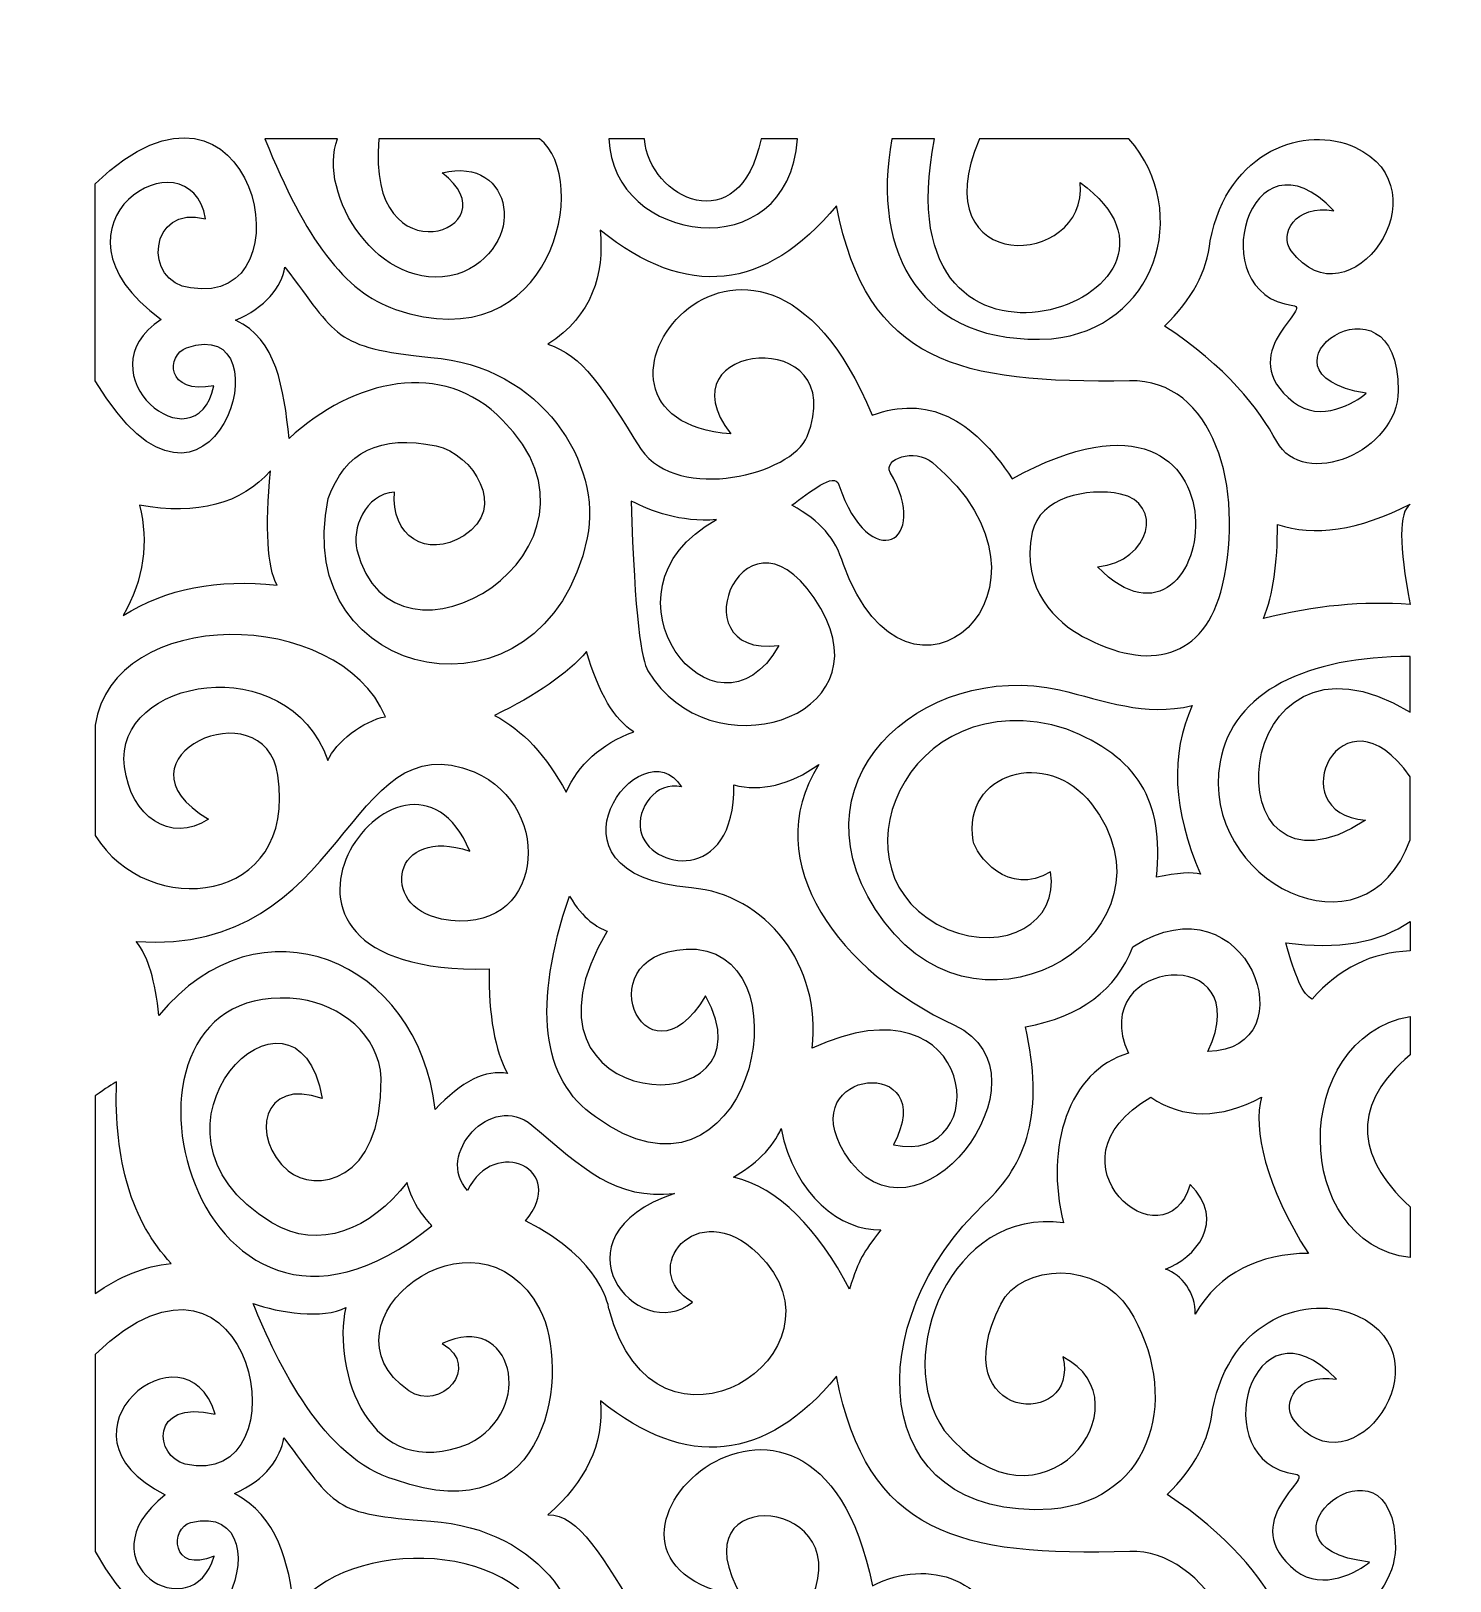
# Model space of a CAD drawing. Header units: centimetres. Extents: x -97 to 92, y -112 to 118.
# Drawn here: x -94.1 to -2.3, y 17.7 to 117.9 of the extents above; entities that cross this region are included whole.
import ezdxf

# ---------------------------------------------------------------- set-up
doc = ezdxf.new("R2010")
doc.units = ezdxf.units.CM
doc.header["$MEASUREMENT"] = 0
doc.layers.add('layer 1', color=7, linetype='Continuous')

msp = doc.modelspace()

# ---------------------------------------------------------------- linework, layer by layer
at = {"layer": 'layer 1', "color": 177}
for points, knots in [([(-82.24516, 95.00674), (-83.43695, 89.57722), (-90.9215, 95.83027), (-85.66293, 99.29702), (-85.66293, 99.29702), (-94.07363, 105.44544), (-83.83032, 111.65488), (-82.78236, 105.78855), (-82.78236, 105.78855), (-86.46624, 106.80241), (-86.86251, 101.64271), (-83.765, 101.34167), (-83.765, 101.34167), (-75.79903, 99.95185), (-79.66915, 117.93864), (-89.91445, 108.0671), (-89.91445, 108.0671), (-89.91445, 103.50186), (-89.91445, 99.25389), (-89.91445, 95.32318), (-89.91445, 95.32318), (-82.38283, 82.73531), (-77.25982, 99.83427), (-84.01076, 97.46585), (-84.01076, 97.46585), (-85.33306, 97.00195), (-85.37963, 94.37598), (-82.24516, 95.00674)], [0, 0, 0, 0, 0.125, 0.125, 0.125, 0.125, 0.25, 0.25, 0.25, 0.25, 0.375, 0.375, 0.375, 0.375, 0.5, 0.5, 0.5, 0.5, 0.625, 0.625, 0.625, 0.625, 0.75, 0.75, 0.75, 0.75, 1, 1, 1, 1]), ([(-60.65901, 97.68593), (-57.75789, 99.56243), (-57.02089, 102.1975), (-57.26657, 105.05297), (-57.26657, 105.05297), (-51.686, 100.57586), (-46.5968, 101.10466), (-41.99897, 106.63936), (-41.99897, 106.63936), (-40.03349, 96.45128), (-34.03675, 95.12383), (-23.04608, 95.32318), (-23.04608, 95.32318), (-17.62668, 95.42148), (-15.57305, 88.44559), (-17.04433, 82.10334), (-17.04433, 82.10334), (-18.16165, 77.28693), (-21.8188, 76.48447), (-26.08484, 78.80024), (-26.08484, 78.80024), (-27.70586, 79.68021), (-30.12664, 81.7859), (-29.34348, 85.53377), (-29.34348, 85.53377), (-28.87706, 87.76586), (-25.79278, 88.44518), (-23.64024, 88.00115), (-23.64024, 88.00115), (-20.85721, 87.42706), (-21.62423, 83.68127), (-25.12198, 83.29009), (-25.12198, 83.29009), (-17.36403, 75.388), (-14.18442, 98.00795), (-30.64199, 88.99703), (-30.64199, 88.99703), (-33.20413, 92.9101), (-36.13761, 94.40661), (-39.6825, 93.10226), (-39.6825, 93.10226), (-47.35998, 111.60416), (-61.37754, 92.83243), (-48.82505, 91.88947), (-48.82505, 91.88947), (-53.52164, 97.85189), (-40.97778, 99.03637), (-43.89426, 91.72738), (-43.89426, 91.72738), (-44.87442, 89.27101), (-52.18639, 87.41588), (-54.63423, 90.88132), (-54.63423, 90.88132), (-57.1515, 94.96272), (-58.40784, 96.96706), (-60.65901, 97.68593)], [0, 0, 0, 0, 0.066666667, 0.066666667, 0.066666667, 0.066666667, 0.133333333, 0.133333333, 0.133333333, 0.133333333, 0.2, 0.2, 0.2, 0.2, 0.266666667, 0.266666667, 0.266666667, 0.266666667, 0.333333333, 0.333333333, 0.333333333, 0.333333333, 0.4, 0.4, 0.4, 0.4, 0.466666667, 0.466666667, 0.466666667, 0.466666667, 0.533333333, 0.533333333, 0.533333333, 0.533333333, 0.6, 0.6, 0.6, 0.6, 0.666666667, 0.666666667, 0.666666667, 0.666666667, 0.733333333, 0.733333333, 0.733333333, 0.733333333, 0.8, 0.8, 0.8, 0.8, 0.866666667, 0.866666667, 0.866666667, 0.866666667, 1, 1, 1, 1]), ([(-12.59699, 103.72245), (-8.85439, 98.71992), (-2.48899, 107.69059), (-8.48921, 110.42828), (-8.48921, 110.42828), (-11.62703, 111.85996), (-16.69858, 110.30435), (-17.83404, 104.36554), (-17.83404, 104.36554), (-18.04461, 102.39139), (-19.02737, 100.55823), (-20.78226, 98.86609), (-20.78226, 98.86609), (-16.83374, 96.29265), (-14.65128, 93.46234), (-13.53282, 91.40363), (-13.53282, 91.40363), (-11.80192, 88.21762), (-5.69869, 90.74636), (-5.67842, 94.67556), (-5.67842, 94.67556), (-5.63499, 103.09214), (-15.96502, 95.87527), (-7.76022, 94.51491), (-7.76022, 94.51491), (-8.43043, 93.90812), (-10.72957, 92.57747), (-12.45608, 93.94293), (-12.45608, 93.94293), (-16.42865, 97.08478), (-11.1155, 100.02208), (-12.48648, 100.1922), (-12.48648, 100.1922), (-18.44077, 100.93105), (-15.29976, 112.14516), (-9.83604, 106.31539), (-9.83604, 106.31539), (-12.37641, 106.75284), (-13.4022, 104.79873), (-12.59699, 103.72245)], [0, 0, 0, 0, 0.090909091, 0.090909091, 0.090909091, 0.090909091, 0.181818182, 0.181818182, 0.181818182, 0.181818182, 0.272727273, 0.272727273, 0.272727273, 0.272727273, 0.363636364, 0.363636364, 0.363636364, 0.363636364, 0.454545455, 0.454545455, 0.454545455, 0.454545455, 0.545454545, 0.545454545, 0.545454545, 0.545454545, 0.636363636, 0.636363636, 0.636363636, 0.636363636, 0.727272727, 0.727272727, 0.727272727, 0.727272727, 0.818181818, 0.818181818, 0.818181818, 0.818181818, 1, 1, 1, 1]), ([(-61.19882, 110.95939), (-57.79188, 108.46147), (-60.35738, 96.44325), (-70.51221, 99.94197), (-70.51221, 99.94197), (-73.82707, 101.08406), (-76.28754, 104.41998), (-78.95497, 110.95939), (-78.95497, 110.95939), (-74.21675, 110.95939), (-74.26392, 110.95939), (-74.26392, 110.95939), (-74.26392, 110.95939), (-75.60032, 107.44601), (-71.6061, 100.85267), (-66.52991, 102.20868), (-66.52991, 102.20868), (-61.8581, 103.8833), (-62.8469, 109.9359), (-67.4882, 108.76396), (-67.4882, 108.76396), (-62.67149, 105.11621), (-72.48708, 101.58669), (-71.57941, 110.95939), (-71.57941, 110.95939), (-64.07723, 110.95939), (-61.19882, 110.95939), (-61.19882, 110.95939)], [0, 0, 0, 0, 0.125, 0.125, 0.125, 0.125, 0.25, 0.25, 0.25, 0.25, 0.375, 0.375, 0.375, 0.375, 0.5, 0.5, 0.5, 0.5, 0.625, 0.625, 0.625, 0.625, 0.75, 0.75, 0.75, 0.75, 1, 1, 1, 1]), ([(-44.5118, 110.95939), (-45.12161, 102.45632), (-56.52034, 104.19102), (-56.70759, 110.95939), (-56.70759, 110.95939), (-54.45026, 110.95939), (-54.40782, 110.95939), (-54.40782, 110.95939), (-54.40782, 110.95939), (-54.12363, 107.10733), (-48.25065, 104.27314), (-46.87338, 110.95939), (-46.87338, 110.95939), (-44.53735, 110.95939), (-44.5118, 110.95939), (-44.5118, 110.95939)], [0, 0, 0, 0, 0.2, 0.2, 0.2, 0.2, 0.4, 0.4, 0.4, 0.4, 0.6, 0.6, 0.6, 0.6, 1, 1, 1, 1]), ([(-23.08915, 110.95939), (-18.92678, 106.19739), (-21.41542, 98.66162), (-28.10018, 98.04646), (-28.10018, 98.04646), (-36.50695, 97.52801), (-39.79402, 103.58335), (-38.41353, 110.95939), (-38.41353, 110.95939), (-35.62323, 110.95939), (-35.65393, 110.95939), (-35.65393, 110.95939), (-35.65393, 110.95939), (-39.39488, 92.31622), (-16.16462, 100.88801), (-26.2439, 108.13371), (-26.2439, 108.13371), (-25.70971, 102.55483), (-36.55156, 102.04358), (-32.75415, 110.95939), (-32.75415, 110.95939), (-23.46197, 110.95939), (-23.08915, 110.95939), (-23.08915, 110.95939)], [0, 0, 0, 0, 0.142857143, 0.142857143, 0.142857143, 0.142857143, 0.285714286, 0.285714286, 0.285714286, 0.285714286, 0.428571429, 0.428571429, 0.428571429, 0.428571429, 0.571428571, 0.571428571, 0.571428571, 0.571428571, 0.714285714, 0.714285714, 0.714285714, 0.714285714, 1, 1, 1, 1]), ([(-77.65251, 102.67189), (-77.86311, 101.40279), (-78.92975, 100.05213), (-80.8524, 99.23626), (-80.8524, 99.23626), (-78.19352, 98.05063), (-77.73291, 94.80948), (-77.38194, 91.60147), (-77.38194, 91.60147), (-73.24019, 95.40878), (-67.4484, 96.77938), (-63.5848, 92.78497), (-63.5848, 92.78497), (-55.21994, 84.46693), (-70.68867, 75.05115), (-73.00994, 84.39511), (-73.00994, 84.39511), (-73.34227, 85.73287), (-72.49054, 87.98906), (-70.56867, 88.13208), (-70.56867, 88.13208), (-70.82846, 85.3371), (-68.52403, 83.78137), (-66.08143, 85.31038), (-66.08143, 85.31038), (-63.23051, 87.09499), (-65.5135, 90.61206), (-67.87485, 91.11214), (-67.87485, 91.11214), (-71.50383, 91.88069), (-73.79088, 90.72922), (-74.85064, 87.70856), (-74.85064, 87.70856), (-77.45285, 75.70491), (-60.82889, 72.33931), (-58.10892, 85.17036), (-58.10892, 85.17036), (-57.11369, 89.86519), (-60.99762, 96.31551), (-68.22894, 96.8286), (-68.22894, 96.8286), (-74.584, 97.49223), (-74.24233, 98.20393), (-77.65251, 102.67189)], [0, 0, 0, 0, 0.083333333, 0.083333333, 0.083333333, 0.083333333, 0.166666667, 0.166666667, 0.166666667, 0.166666667, 0.25, 0.25, 0.25, 0.25, 0.333333333, 0.333333333, 0.333333333, 0.333333333, 0.416666667, 0.416666667, 0.416666667, 0.416666667, 0.5, 0.5, 0.5, 0.5, 0.583333333, 0.583333333, 0.583333333, 0.583333333, 0.666666667, 0.666666667, 0.666666667, 0.666666667, 0.75, 0.75, 0.75, 0.75, 0.833333333, 0.833333333, 0.833333333, 0.833333333, 1, 1, 1, 1]), ([(-44.89455, 87.28553), (-42.98171, 86.1927), (-42.11742, 85.23646), (-41.53831, 83.43855), (-41.53831, 83.43855), (-37.39723, 71.90234), (-26.14237, 81.95211), (-35.78663, 90.03525), (-35.78663, 90.03525), (-36.95666, 91.01588), (-39.02629, 90.2509), (-38.52427, 89.4007), (-38.52427, 89.4007), (-35.85668, 84.88301), (-39.85838, 82.68433), (-41.84103, 88.60752), (-41.84103, 88.60752), (-42.13338, 89.48092), (-43.76325, 88.07408), (-44.89455, 87.28553)], [0, 0, 0, 0, 0.166666667, 0.166666667, 0.166666667, 0.166666667, 0.333333333, 0.333333333, 0.333333333, 0.333333333, 0.5, 0.5, 0.5, 0.5, 0.666666667, 0.666666667, 0.666666667, 0.666666667, 1, 1, 1, 1]), ([(-88.11766, 80.14683), (-86.78393, 82.49112), (-86.43296, 84.87069), (-87.06472, 87.28553), (-87.06472, 87.28553), (-83.2917, 86.61572), (-80.46631, 87.35604), (-78.58857, 89.50645), (-78.58857, 89.50645), (-78.93954, 85.76965), (-78.79916, 83.30196), (-78.16738, 82.10334), (-78.16738, 82.10334), (-82.01063, 82.544), (-85.32738, 81.89182), (-88.11766, 80.14683)], [0, 0, 0, 0, 0.2, 0.2, 0.2, 0.2, 0.4, 0.4, 0.4, 0.4, 0.6, 0.6, 0.6, 0.6, 1, 1, 1, 1]), ([(-55.26599, 87.54993), (-53.94982, 86.88012), (-52.12429, 86.17111), (-49.75518, 86.34737), (-49.75518, 86.34737), (-58.17594, 81.72666), (-49.79041, 71.00725), (-45.72364, 78.20243), (-45.72364, 78.20243), (-52.59194, 77.3751), (-47.70327, 88.71117), (-43.00698, 80.59304), (-43.00698, 80.59304), (-38.87324, 73.44735), (-50.19591, 69.94001), (-54.18673, 76.56425), (-54.18673, 76.56425), (-54.59301, 77.23863), (-55.05539, 79.9353), (-55.26599, 87.54993)], [0, 0, 0, 0, 0.166666667, 0.166666667, 0.166666667, 0.166666667, 0.333333333, 0.333333333, 0.333333333, 0.333333333, 0.5, 0.5, 0.5, 0.5, 0.666666667, 0.666666667, 0.666666667, 0.666666667, 1, 1, 1, 1]), ([(-13.49067, 86.04287), (-13.47311, 83.52229), (-13.77145, 81.49524), (-14.38566, 79.96174), (-14.38566, 79.96174), (-11.0847, 80.79016), (-7.92764, 81.08981), (-4.91446, 80.86068), (-4.91446, 80.86068), (-5.64452, 84.69443), (-5.64453, 86.85368), (-4.91446, 87.33841), (-4.91446, 87.33841), (-8.26106, 85.65507), (-11.1198, 85.22324), (-13.49067, 86.04287)], [0, 0, 0, 0, 0.2, 0.2, 0.2, 0.2, 0.4, 0.4, 0.4, 0.4, 0.6, 0.6, 0.6, 0.6, 1, 1, 1, 1]), ([(-88.02958, 70.36086), (-87.61682, 67.14124), (-85.09406, 65.38949), (-82.58974, 66.97985), (-82.58974, 66.97985), (-89.31317, 70.95057), (-78.99383, 75.58709), (-78.11475, 69.83535), (-78.11475, 69.83535), (-76.81921, 61.35873), (-86.57491, 60.46112), (-89.91444, 65.92227), (-89.91444, 65.92227), (-89.91445, 68.61911), (-89.91445, 70.99868), (-89.91445, 73.06099), (-89.91445, 73.06099), (-88.79802, 80.82562), (-74.16163, 80.72706), (-71.1605, 73.60931), (-71.1605, 73.60931), (-72.56443, 73.34491), (-74.41021, 71.95415), (-74.87934, 70.77724), (-74.87934, 70.77724), (-77.48737, 78.11449), (-88.76744, 76.11631), (-88.02958, 70.36086)], [0, 0, 0, 0, 0.125, 0.125, 0.125, 0.125, 0.25, 0.25, 0.25, 0.25, 0.375, 0.375, 0.375, 0.375, 0.5, 0.5, 0.5, 0.5, 0.625, 0.625, 0.625, 0.625, 0.75, 0.75, 0.75, 0.75, 1, 1, 1, 1]), ([(-4.91446, 69.72958), (-4.91446, 68.61911), (-4.91446, 67.26186), (-4.91446, 65.65787), (-4.91446, 65.65787), (-7.78104, 57.54058), (-18.59341, 62.994), (-17.20227, 70.68142), (-17.20227, 70.68142), (-16.37397, 75.25858), (-11.5164, 77.50285), (-4.91446, 77.50285), (-4.91446, 77.50285), (-4.91446, 76.58627), (-4.91446, 75.38768), (-4.91446, 73.90706), (-4.91446, 73.90706), (-16.79745, 81.07401), (-18.00313, 60.3089), (-7.78547, 66.91101), (-7.78547, 66.91101), (-13.42897, 67.36305), (-9.30817, 76.04404), (-4.91446, 69.72958)], [0, 0, 0, 0, 0.142857143, 0.142857143, 0.142857143, 0.142857143, 0.285714286, 0.285714286, 0.285714286, 0.285714286, 0.428571429, 0.428571429, 0.428571429, 0.428571429, 0.571428571, 0.571428571, 0.571428571, 0.571428571, 0.714285714, 0.714285714, 0.714285714, 0.714285714, 1, 1, 1, 1]), ([(-64.11067, 73.69553), (-61.3906, 74.99988), (-59.40756, 76.37475), (-58.16157, 77.82012), (-58.16157, 77.82012), (-57.35432, 75.10565), (-56.33648, 73.37825), (-55.10805, 72.63794), (-55.10805, 72.63794), (-57.23147, 71.82713), (-58.68804, 70.52277), (-59.47774, 68.72486), (-59.47774, 68.72486), (-60.74127, 71.08682), (-62.28558, 72.7437), (-64.11067, 73.69553)], [0, 0, 0, 0, 0.2, 0.2, 0.2, 0.2, 0.4, 0.4, 0.4, 0.4, 0.6, 0.6, 0.6, 0.6, 1, 1, 1, 1]), ([(-28.16099, 63.58641), (-27.57897, 60.29973), (-31.13279, 58.31522), (-34.78916, 59.85651), (-34.78916, 59.85651), (-42.80781, 63.23666), (-37.61204, 76.13185), (-27.1109, 72.80687), (-27.1109, 72.80687), (-22.53524, 70.99941), (-20.7925, 68.22177), (-21.30873, 63.22543), (-21.30873, 63.22543), (-19.93992, 63.50745), (-18.99227, 63.57795), (-18.46581, 63.43695), (-18.46581, 63.43695), (-20.25578, 67.56153), (-20.43127, 71.19258), (-18.99227, 74.33008), (-18.99227, 74.33008), (-22.09843, 73.57215), (-24.67077, 74.67575), (-27.57371, 75.33479), (-27.57371, 75.33479), (-36.4072, 77.34025), (-45.60822, 69.2755), (-38.8928, 60.31706), (-38.8928, 60.31706), (-32.30495, 51.52882), (-19.29437, 59.98409), (-25.52048, 67.98456), (-25.52048, 67.98456), (-28.37669, 71.65475), (-33.88419, 69.99601), (-33.15835, 65.58802), (-33.15835, 65.58802), (-33.01883, 64.74072), (-30.88394, 61.86718), (-28.16099, 63.58641)], [0, 0, 0, 0, 0.090909091, 0.090909091, 0.090909091, 0.090909091, 0.181818182, 0.181818182, 0.181818182, 0.181818182, 0.272727273, 0.272727273, 0.272727273, 0.272727273, 0.363636364, 0.363636364, 0.363636364, 0.363636364, 0.454545455, 0.454545455, 0.454545455, 0.454545455, 0.545454545, 0.545454545, 0.545454545, 0.545454545, 0.636363636, 0.636363636, 0.636363636, 0.636363636, 0.727272727, 0.727272727, 0.727272727, 0.727272727, 0.818181818, 0.818181818, 0.818181818, 0.818181818, 1, 1, 1, 1]), ([(-87.26544, 59.07112), (-86.51082, 58.11929), (-86.02933, 56.50975), (-85.8012, 54.2888), (-85.8012, 54.2888), (-79.30158, 62.23413), (-69.00132, 57.88831), (-67.95389, 48.20769), (-67.95389, 48.20769), (-66.23296, 50.04083), (-64.6711, 50.81641), (-63.26832, 50.53438), (-63.26832, 50.53438), (-64.07557, 52.015), (-64.49589, 54.2712), (-64.46079, 57.30295), (-64.46079, 57.30295), (-83.00671, 56.84291), (-69.84594, 74.88091), (-65.7091, 64.91469), (-65.7091, 64.91469), (-70.71408, 66.63886), (-71.63024, 61.33761), (-67.53272, 60.5286), (-67.53272, 60.5286), (-60.92184, 59.22334), (-60.07567, 67.80654), (-65.42874, 70.03422), (-65.42874, 70.03422), (-73.73044, 73.48896), (-73.56929, 58.14975), (-87.26544, 59.07112)], [0, 0, 0, 0, 0.111111111, 0.111111111, 0.111111111, 0.111111111, 0.222222222, 0.222222222, 0.222222222, 0.222222222, 0.333333333, 0.333333333, 0.333333333, 0.333333333, 0.444444444, 0.444444444, 0.444444444, 0.444444444, 0.555555556, 0.555555556, 0.555555556, 0.555555556, 0.666666667, 0.666666667, 0.666666667, 0.666666667, 0.777777778, 0.777777778, 0.777777778, 0.777777778, 1, 1, 1, 1]), ([(-54.66055, 66.26598), (-54.92022, 67.64764), (-53.71001, 69.46623), (-52.01662, 69.06835), (-52.01662, 69.06835), (-54.53079, 73.1712), (-61.94446, 63.38663), (-51.37013, 62.538), (-51.37013, 62.538), (-46.60976, 62.15597), (-42.89808, 57.51444), (-43.57837, 52.17366), (-43.57837, 52.17366), (-32.73266, 57.20626), (-31.74692, 44.46938), (-38.31368, 45.93388), (-38.31368, 45.93388), (-35.19687, 51.78747), (-44.85768, 50.91664), (-41.4725, 45.40509), (-41.4725, 45.40509), (-36.99453, 38.11433), (-27.55385, 50.48669), (-34.3614, 53.65603), (-34.3614, 53.65603), (-41.72559, 57.08452), (-47.14509, 64.14172), (-43.14421, 70.51058), (-43.14421, 70.51058), (-45.0416, 69.18643), (-46.87103, 68.74982), (-48.63249, 69.2008), (-48.63249, 69.2008), (-48.55472, 62.70557), (-54.17779, 63.69728), (-54.66055, 66.26598)], [0, 0, 0, 0, 0.1, 0.1, 0.1, 0.1, 0.2, 0.2, 0.2, 0.2, 0.3, 0.3, 0.3, 0.3, 0.4, 0.4, 0.4, 0.4, 0.5, 0.5, 0.5, 0.5, 0.6, 0.6, 0.6, 0.6, 0.7, 0.7, 0.7, 0.7, 0.8, 0.8, 0.8, 0.8, 1, 1, 1, 1]), ([(-23.08318, 35.28467), (-25.08979, 38.4737), (-30.05408, 38.27435), (-31.37838, 35.62712), (-31.37838, 35.62712), (-35.21269, 27.96248), (-26.19895, 27.50103), (-27.36785, 32.21931), (-27.36785, 32.21931), (-21.61948, 29.30071), (-28.79093, 19.82913), (-35.02826, 27.45979), (-35.02826, 27.45979), (-38.4309, 32.28092), (-34.56181, 41.93517), (-27.31609, 40.88166), (-27.31609, 40.88166), (-28.56015, 45.79108), (-26.99269, 50.68205), (-23.12743, 51.85637), (-23.12743, 51.85637), (-25.93807, 58.07873), (-14.62123, 59.03841), (-17.99198, 51.96212), (-17.99198, 51.96212), (-11.3387, 52.07179), (-15.39374, 63.50697), (-22.83549, 58.73067), (-22.83549, 58.73067), (-23.88843, 55.94571), (-26.20489, 54.21831), (-29.78488, 53.5485), (-29.78488, 53.5485), (-28.5273, 48.10943), (-29.69036, 44.6644), (-32.41723, 42.12658), (-32.41723, 42.12658), (-40.47567, 34.62682), (-40.18144, 21.62632), (-28.09421, 22.37174), (-28.09421, 22.37174), (-21.40945, 22.9869), (-19.71487, 29.93154), (-23.08318, 35.28467)], [0, 0, 0, 0, 0.083333333, 0.083333333, 0.083333333, 0.083333333, 0.166666667, 0.166666667, 0.166666667, 0.166666667, 0.25, 0.25, 0.25, 0.25, 0.333333333, 0.333333333, 0.333333333, 0.333333333, 0.416666667, 0.416666667, 0.416666667, 0.416666667, 0.5, 0.5, 0.5, 0.5, 0.583333333, 0.583333333, 0.583333333, 0.583333333, 0.666666667, 0.666666667, 0.666666667, 0.666666667, 0.75, 0.75, 0.75, 0.75, 0.833333333, 0.833333333, 0.833333333, 0.833333333, 1, 1, 1, 1]), ([(-56.81908, 59.7354), (-57.45085, 59.98217), (-58.35461, 60.49334), (-59.26715, 62.0092), (-59.26715, 62.0092), (-61.6538, 54.92338), (-61.09225, 50.16423), (-57.58245, 47.73178), (-57.58245, 47.73178), (-47.74449, 40.52321), (-43.76898, 57.82843), (-51.03747, 58.57633), (-51.03747, 58.57633), (-58.64836, 58.82857), (-54.38363, 48.93465), (-50.47511, 55.55793), (-50.47511, 55.55793), (-45.57896, 46.99147), (-64.05169, 47.72045), (-56.81908, 59.7354)], [0, 0, 0, 0, 0.166666667, 0.166666667, 0.166666667, 0.166666667, 0.333333333, 0.333333333, 0.333333333, 0.333333333, 0.5, 0.5, 0.5, 0.5, 0.666666667, 0.666666667, 0.666666667, 0.666666667, 1, 1, 1, 1]), ([(-4.91446, 60.36994), (-6.90101, 58.99506), (-9.57549, 58.5368), (-12.93787, 58.99507), (-12.93787, 58.99507), (-12.37631, 56.82703), (-11.81474, 55.6108), (-11.25317, 55.34641), (-11.25317, 55.34641), (-9.50531, 57.33818), (-7.39239, 58.37817), (-4.91446, 58.46628), (-4.91446, 58.46628), (-4.91446, 59.24184), (-4.91446, 59.8764), (-4.91446, 60.36994)], [0, 0, 0, 0, 0.2, 0.2, 0.2, 0.2, 0.4, 0.4, 0.4, 0.4, 0.6, 0.6, 0.6, 0.6, 1, 1, 1, 1]), ([(-75.23964, 48.91776), (-76.88098, 58.35394), (-88.47254, 46.86341), (-78.49602, 40.88516), (-78.49602, 40.88516), (-75.41985, 39.04182), (-72.12926, 40.46306), (-69.74389, 43.50143), (-69.74389, 43.50143), (-69.45194, 42.03844), (-68.48036, 41.10425), (-68.16448, 40.69882), (-68.16448, 40.69882), (-83.89423, 27.87631), (-90.92025, 57.0854), (-76.69328, 55.34641), (-76.69328, 55.34641), (-74.09604, 54.94101), (-71.59018, 53.12725), (-71.42859, 50.21711), (-71.42859, 50.21711), (-71.3923, 43.34475), (-75.74168, 42.84727), (-77.44167, 44.25732), (-77.44167, 44.25732), (-79.94584, 46.33439), (-79.14226, 50.34442), (-75.23964, 48.91776)], [0, 0, 0, 0, 0.125, 0.125, 0.125, 0.125, 0.25, 0.25, 0.25, 0.25, 0.375, 0.375, 0.375, 0.375, 0.5, 0.5, 0.5, 0.5, 0.625, 0.625, 0.625, 0.625, 0.75, 0.75, 0.75, 0.75, 1, 1, 1, 1]), ([(-4.91446, 54.23594), (-12.7253, 52.80404), (-12.57063, 39.57194), (-4.91446, 38.63653), (-4.91446, 38.63653), (-4.91446, 39.51785), (-4.91447, 40.6107), (-4.91446, 41.91506), (-4.91446, 41.91506), (-8.59274, 45.33457), (-8.59275, 48.6131), (-4.91446, 51.75062), (-4.91446, 51.75062), (-4.91446, 52.6143), (-4.91446, 53.44274), (-4.91446, 54.23594)], [0, 0, 0, 0, 0.2, 0.2, 0.2, 0.2, 0.4, 0.4, 0.4, 0.4, 0.6, 0.6, 0.6, 0.6, 1, 1, 1, 1]), ([(-89.91445, 49.10664), (-89.2408, 49.58256), (-88.78225, 49.88223), (-88.53884, 50.0056), (-88.53884, 50.0056), (-88.73187, 44.89393), (-87.55609, 40.98085), (-85.01149, 38.26638), (-85.01149, 38.26638), (-86.74657, 38.07249), (-88.3809, 37.42031), (-89.91445, 36.30984), (-89.91445, 36.30984), (-89.91445, 42.26756), (-89.91445, 46.53318), (-89.91445, 49.10664)], [0, 0, 0, 0, 0.2, 0.2, 0.2, 0.2, 0.4, 0.4, 0.4, 0.4, 0.6, 0.6, 0.6, 0.6, 1, 1, 1, 1]), ([(-47.07939, 38.90093), (-51.03804, 42.76159), (-54.91508, 37.79645), (-51.29849, 35.75586), (-51.29849, 35.75586), (-54.88186, 32.9002), (-60.68657, 39.98422), (-52.47426, 42.78456), (-52.47426, 42.78456), (-56.29994, 42.36153), (-58.36023, 44.39022), (-61.68892, 47.20299), (-61.68892, 47.20299), (-64.30686, 49.41517), (-67.99281, 45.22294), (-65.84802, 42.98742), (-65.84802, 42.98742), (-64.12263, 46.53162), (-59.2918, 44.36317), (-62.11009, 41.0161), (-62.11009, 41.0161), (-57.05159, 38.51049), (-56.70309, 35.29024), (-56.70162, 35.28467), (-56.70162, 35.28467), (-53.72849, 23.98295), (-40.53518, 32.51871), (-47.07939, 38.90093)], [0, 0, 0, 0, 0.125, 0.125, 0.125, 0.125, 0.25, 0.25, 0.25, 0.25, 0.375, 0.375, 0.375, 0.375, 0.5, 0.5, 0.5, 0.5, 0.625, 0.625, 0.625, 0.625, 0.75, 0.75, 0.75, 0.75, 1, 1, 1, 1]), ([(-18.808, 34.98688), (-17.2286, 37.70134), (-14.61382, 38.87891), (-11.49008, 38.91415), (-11.49008, 38.91415), (-14.26281, 43.17974), (-15.07885, 47.02673), (-14.51728, 49.00088), (-14.51728, 49.00088), (-17.18472, 47.59077), (-19.57138, 47.59077), (-21.67726, 49.00088), (-21.67726, 49.00088), (-28.95217, 44.84333), (-20.72962, 37.89622), (-19.13029, 43.37452), (-19.13029, 43.37452), (-16.74347, 40.97908), (-18.82157, 38.59674), (-20.72962, 37.89622), (-20.72962, 37.89622), (-19.68483, 37.55314), (-18.75429, 36.33936), (-18.808, 34.98688)], [0, 0, 0, 0, 0.142857143, 0.142857143, 0.142857143, 0.142857143, 0.285714286, 0.285714286, 0.285714286, 0.285714286, 0.428571429, 0.428571429, 0.428571429, 0.428571429, 0.571428571, 0.571428571, 0.571428571, 0.571428571, 0.714285714, 0.714285714, 0.714285714, 0.714285714, 1, 1, 1, 1]), ([(-39.13466, 40.43444), (-41.66171, 40.36393), (-44.72297, 42.6181), (-45.57896, 46.99147), (-45.57896, 46.99147), (-46.00014, 45.81051), (-47.39033, 44.53388), (-48.65385, 43.84646), (-48.65385, 43.84646), (-45.78355, 43.18516), (-43.15977, 40.46217), (-41.15919, 36.602), (-41.15919, 36.602), (-40.47998, 38.68389), (-40.33675, 38.84313), (-39.13466, 40.43444)], [0, 0, 0, 0, 0.2, 0.2, 0.2, 0.2, 0.4, 0.4, 0.4, 0.4, 0.6, 0.6, 0.6, 0.6, 1, 1, 1, 1]), ([(-82.23919, 19.33201), (-83.60215, 14.51899), (-90.90099, 18.92004), (-85.40295, 23.31141), (-85.40295, 23.31141), (-93.34794, 27.26479), (-84.05977, 34.74748), (-82.17368, 28.52604), (-82.17368, 28.52604), (-86.49576, 29.48493), (-86.0673, 25.7377), (-84.10143, 25.29031), (-84.10143, 25.29031), (-76.21674, 23.49592), (-79.66318, 42.26392), (-89.90848, 32.39238), (-89.90848, 32.39238), (-89.90848, 27.82713), (-89.90848, 23.57916), (-89.90848, 19.64846), (-89.90848, 19.64846), (-82.58505, 6.73343), (-76.9638, 23.18501), (-83.73087, 21.51721), (-83.73087, 21.51721), (-85.09708, 21.1805), (-85.03178, 18.15895), (-82.23919, 19.33201)], [0, 0, 0, 0, 0.125, 0.125, 0.125, 0.125, 0.25, 0.25, 0.25, 0.25, 0.375, 0.375, 0.375, 0.375, 0.5, 0.5, 0.5, 0.5, 0.625, 0.625, 0.625, 0.625, 0.75, 0.75, 0.75, 0.75, 1, 1, 1, 1]), ([(-61.17384, 35.28467), (-65.21469, 42.88206), (-75.95445, 34.38437), (-69.6421, 30.03084), (-69.6421, 30.03084), (-67.61222, 28.63086), (-64.90239, 31.5781), (-67.48223, 33.08924), (-67.48223, 33.08924), (-62.94381, 35.25423), (-61.36392, 28.75991), (-65.79597, 26.60585), (-65.79597, 26.60585), (-72.23586, 23.97766), (-74.61768, 31.38562), (-73.72497, 35.40673), (-73.72497, 35.40673), (-75.13316, 34.65345), (-78.09929, 35.06433), (-79.71295, 35.68065), (-79.71295, 35.68065), (-78.12976, 31.79888), (-75.18018, 25.61207), (-70.50624, 24.26725), (-70.50624, 24.26725), (-60.4118, 20.59792), (-59.19005, 31.55488), (-61.17384, 35.28467)], [0, 0, 0, 0, 0.125, 0.125, 0.125, 0.125, 0.25, 0.25, 0.25, 0.25, 0.375, 0.375, 0.375, 0.375, 0.5, 0.5, 0.5, 0.5, 0.625, 0.625, 0.625, 0.625, 0.75, 0.75, 0.75, 0.75, 1, 1, 1, 1]), ([(-60.65304, 22.01121), (-58.23128, 24.16163), (-57.01492, 26.52276), (-57.2606, 29.37825), (-57.2606, 29.37825), (-51.68003, 24.90114), (-46.59083, 25.42994), (-41.993, 30.96464), (-41.993, 30.96464), (-40.02752, 20.77656), (-34.02614, 19.27232), (-23.04011, 19.64846), (-23.04011, 19.64846), (-18.16863, 19.81524), (-13.87085, 12.62086), (-16.66172, 6.56558), (-16.66172, 6.56558), (-18.38298, 2.83101), (-22.24663, 1.52908), (-26.07887, 3.12552), (-26.07887, 3.12552), (-30.64549, 5.60451), (-29.46749, 13.66477), (-23.63427, 12.32643), (-23.63427, 12.32643), (-20.91536, 11.70262), (-20.39479, 8.0083), (-24.91989, 7.20618), (-24.91989, 7.20618), (-13.58353, -0.06937), (-16.23332, 24.31962), (-30.63602, 13.32231), (-30.63602, 13.32231), (-32.10232, 17.85179), (-35.92617, 19.27982), (-39.67653, 17.42754), (-39.67653, 17.42754), (-43.51841, 36.4774), (-61.83179, 19.00315), (-48.10004, 16.69425), (-48.10004, 16.69425), (-52.70709, 24.34789), (-39.96609, 23.17787), (-43.88829, 16.05266), (-43.88829, 16.05266), (-45.16366, 13.73577), (-52.65985, 12.01512), (-54.62826, 15.2066), (-54.62826, 15.2066), (-57.14553, 19.288), (-58.64155, 22.04562), (-60.65304, 22.01121)], [0, 0, 0, 0, 0.071428571, 0.071428571, 0.071428571, 0.071428571, 0.142857143, 0.142857143, 0.142857143, 0.142857143, 0.214285714, 0.214285714, 0.214285714, 0.214285714, 0.285714286, 0.285714286, 0.285714286, 0.285714286, 0.357142857, 0.357142857, 0.357142857, 0.357142857, 0.428571429, 0.428571429, 0.428571429, 0.428571429, 0.5, 0.5, 0.5, 0.5, 0.571428571, 0.571428571, 0.571428571, 0.571428571, 0.642857143, 0.642857143, 0.642857143, 0.642857143, 0.714285714, 0.714285714, 0.714285714, 0.714285714, 0.785714286, 0.785714286, 0.785714286, 0.785714286, 0.857142857, 0.857142857, 0.857142857, 0.857142857, 1, 1, 1, 1]), ([(-12.44036, 28.17751), (-8.69776, 23.17498), (-2.33236, 32.14565), (-8.33258, 34.88334), (-8.33258, 34.88334), (-11.4704, 36.31502), (-16.54195, 34.75941), (-17.67741, 28.8206), (-17.67741, 28.8206), (-17.88798, 26.84645), (-18.87074, 25.01329), (-20.62563, 23.32115), (-20.62563, 23.32115), (-16.67711, 20.74771), (-14.49465, 17.91741), (-13.37619, 15.85869), (-13.37619, 15.85869), (-11.64528, 12.67268), (-5.88451, 15.95481), (-5.86424, 19.88401), (-5.86424, 19.88401), (-5.82081, 28.30059), (-16.21092, 19.90832), (-7.52669, 18.9589), (-7.52669, 18.9589), (-8.1969, 18.35211), (-10.57294, 17.03253), (-12.29945, 18.39799), (-12.29945, 18.39799), (-16.27202, 21.53984), (-10.95887, 24.47714), (-12.32985, 24.64726), (-12.32985, 24.64726), (-18.28414, 25.38611), (-15.14313, 36.60022), (-9.67941, 30.77045), (-9.67941, 30.77045), (-12.21978, 31.2079), (-13.24557, 29.25379), (-12.44036, 28.17751)], [0, 0, 0, 0, 0.090909091, 0.090909091, 0.090909091, 0.090909091, 0.181818182, 0.181818182, 0.181818182, 0.181818182, 0.272727273, 0.272727273, 0.272727273, 0.272727273, 0.363636364, 0.363636364, 0.363636364, 0.363636364, 0.454545455, 0.454545455, 0.454545455, 0.454545455, 0.545454545, 0.545454545, 0.545454545, 0.545454545, 0.636363636, 0.636363636, 0.636363636, 0.636363636, 0.727272727, 0.727272727, 0.727272727, 0.727272727, 0.818181818, 0.818181818, 0.818181818, 0.818181818, 1, 1, 1, 1]), ([(-77.73214, 26.98005), (-77.94274, 25.71094), (-78.8553, 24.27468), (-80.91491, 23.39033), (-80.91491, 23.39033), (-78.15331, 21.89655), (-77.40166, 19.03203), (-77.05069, 15.82403), (-77.05069, 15.82403), (-73.8678, 20.65869), (-61.61315, 20.57562), (-60.4772, 13.71058), (-60.4772, 13.71058), (-58.27457, 0.39912), (-80.08671, 5.004), (-70.5627, 12.45735), (-70.5627, 12.45735), (-68.93224, 3.31542), (-58.18833, 13.05237), (-66.70455, 16.32779), (-66.70455, 16.32779), (-70.09271, 16.94926), (-74.05887, 14.84903), (-74.84467, 12.03383), (-74.84467, 12.03383), (-77.44688, 0.03019), (-61.18903, -2.52295), (-58.51389, 10.386), (-58.51389, 10.386), (-57.45558, 15.4929), (-60.99166, 21.08592), (-68.22297, 21.59899), (-68.22297, 21.59899), (-74.68074, 22.05718), (-74.32196, 22.51209), (-77.73214, 26.98005)], [0, 0, 0, 0, 0.1, 0.1, 0.1, 0.1, 0.2, 0.2, 0.2, 0.2, 0.3, 0.3, 0.3, 0.3, 0.4, 0.4, 0.4, 0.4, 0.5, 0.5, 0.5, 0.5, 0.6, 0.6, 0.6, 0.6, 0.7, 0.7, 0.7, 0.7, 0.8, 0.8, 0.8, 0.8, 1, 1, 1, 1])]:
    msp.add_open_spline(points, degree=3, knots=knots, dxfattribs=at)

doc.saveas('drawing.dxf')
